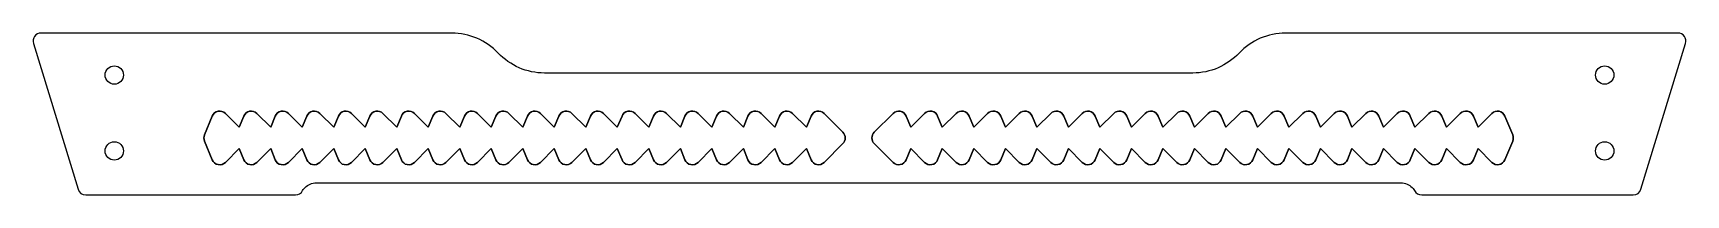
# Model space of a CAD drawing. Header units: millimetres. Extents: x -32 to 175, y -26 to -5.
import ezdxf

# ---------------------------------------------------------------- set-up
doc = ezdxf.new("R2010")
doc.units = ezdxf.units.MM
doc.layers.get('0').update_dxf_attribs({"linetype": 'CONTINUOUS'})

msp = doc.modelspace()

# ---------------------------------------------------------------- linework, layer by layer
for points in [[(-31.08, -5.37, 0.504235), (-32.03, -6.67), (-26.44, -24.92, 0.32958), (-25.48, -25.62), (0.8, -25.62, 0.281085), (1.69, -25.08, -0.077821), (1.87, -24.83), (1.99, -24.71, -0.198912), (3.4, -24.12), (139.27, -24.12, -0.198912), (140.68, -24.71), (140.8, -24.83, -0.07782), (140.99, -25.08, 0.281084), (141.88, -25.62), (168.38, -25.62, 0.329583), (169.34, -24.92), (174.93, -6.67, 0.504231), (173.98, -5.37), (124.82, -5.37, 0.206032), (119.01, -7.87, -0.206032), (113.2, -10.37), (31.99, -10.37, -0.206032), (26.18, -7.87, 0.206032), (20.37, -5.37)], [(-32.03, -6.67), (-26.44, -24.92, 0.32958), (-25.48, -25.62), (0.8, -25.62, 0.281085), (1.69, -25.08, -0.077821), (1.87, -24.83), (1.99, -24.71, -0.198912), (3.4, -24.12), (139.27, -24.12, -0.198912), (140.68, -24.71), (140.8, -24.83, -0.07782), (140.99, -25.08, 0.281084), (141.88, -25.62), (168.38, -25.62, 0.329583), (169.34, -24.92), (174.93, -6.67, 0.504231), (173.98, -5.37), (124.82, -5.37, 0.206032), (119.01, -7.87, -0.206032), (113.2, -10.37), (31.99, -10.37, -0.206032), (26.18, -7.87, 0.206032), (20.37, -5.37), (-31.08, -5.37, 0.504235)], [(-10.6, -18.12), (-9.62, -15.76, -0.534511), (-7.99, -15.43), (-6.26, -17.16), (-5.67, -15.76, -0.534511), (-4.04, -15.43), (-2.31, -17.16), (-1.73, -15.76, -0.534511), (-0.09, -15.43), (1.64, -17.16), (2.22, -15.76, -0.534511), (3.85, -15.43), (5.59, -17.16), (6.17, -15.76, -0.534511), (7.8, -15.43), (9.53, -17.16), (10.12, -15.76, -0.534511), (11.75, -15.43), (13.48, -17.16), (14.06, -15.76, -0.534511), (15.69, -15.43), (17.43, -17.16), (18.01, -15.76, -0.534511), (19.64, -15.43), (21.38, -17.16), (21.96, -15.76, -0.534511), (23.59, -15.43), (25.32, -17.16), (25.91, -15.76, -0.534511), (27.54, -15.43), (29.27, -17.16), (29.85, -15.76, -0.534511), (31.48, -15.43), (33.22, -17.16), (33.8, -15.76, -0.534511), (35.43, -15.43), (37.16, -17.16), (37.75, -15.76, -0.534511), (39.38, -15.43), (41.11, -17.16), (41.7, -15.76, -0.534511), (43.33, -15.43), (45.06, -17.16), (45.64, -15.76, -0.534511), (47.27, -15.43), (49.01, -17.16), (49.59, -15.76, -0.534511), (51.22, -15.43), (52.95, -17.16), (53.54, -15.76, -0.534511), (55.17, -15.43), (56.9, -17.16), (57.48, -15.76, -0.534511), (59.12, -15.43), (60.85, -17.16), (61.43, -15.76, -0.534511), (63.06, -15.43), (64.8, -17.16), (65.38, -15.76, -0.534511), (67.01, -15.43), (69.37, -17.79, -0.414214), (69.37, -19.21), (67.01, -21.56, -0.534511), (65.38, -21.24), (64.8, -19.83), (63.06, -21.56, -0.534511), (61.43, -21.24), (60.85, -19.83), (59.12, -21.56, -0.534511), (57.48, -21.24), (56.9, -19.83), (55.17, -21.56, -0.534511), (53.54, -21.24), (52.95, -19.83), (51.22, -21.56, -0.534511), (49.59, -21.24), (49.01, -19.83), (47.27, -21.56, -0.534511), (45.64, -21.24), (45.06, -19.83), (43.33, -21.56, -0.534511), (41.7, -21.24), (41.11, -19.83), (39.38, -21.56, -0.534511), (37.75, -21.24), (37.16, -19.83), (35.43, -21.56, -0.534511), (33.8, -21.24), (33.22, -19.83), (31.48, -21.56, -0.534511), (29.85, -21.24), (29.27, -19.83), (27.54, -21.56, -0.534511), (25.91, -21.24), (25.32, -19.83), (23.59, -21.56, -0.534511), (21.96, -21.24), (21.38, -19.83), (19.64, -21.56, -0.534511), (18.01, -21.24), (17.43, -19.83), (15.69, -21.56, -0.534511), (14.06, -21.24), (13.48, -19.83), (11.75, -21.56, -0.534511), (10.12, -21.24), (9.53, -19.83), (7.8, -21.56, -0.534511), (6.17, -21.24), (5.59, -19.83), (3.85, -21.56, -0.534511), (2.22, -21.24), (1.64, -19.83), (-0.09, -21.56, -0.534511), (-1.73, -21.24), (-2.31, -19.83), (-4.04, -21.56, -0.534511), (-5.67, -21.24), (-6.26, -19.83), (-7.99, -21.56, -0.534511), (-9.62, -21.24), (-10.6, -18.88, -0.198912)], [(-0.09, -15.43, 0.534511), (-1.73, -15.76), (-2.31, -17.16), (-4.04, -15.43, 0.534511), (-5.67, -15.76), (-6.26, -17.16), (-7.99, -15.43, 0.534511), (-9.62, -15.76), (-10.6, -18.12, 0.198912), (-10.6, -18.88), (-9.62, -21.24, 0.534511), (-7.99, -21.56), (-6.26, -19.83), (-5.67, -21.24, 0.534511), (-4.04, -21.56), (-2.31, -19.83), (-1.73, -21.24, 0.534511), (-0.09, -21.56), (1.64, -19.83), (2.22, -21.24, 0.534511), (3.85, -21.56), (5.59, -19.83), (6.17, -21.24, 0.534511), (7.8, -21.56), (9.53, -19.83), (10.12, -21.24, 0.534511), (11.75, -21.56), (13.48, -19.83), (14.06, -21.24, 0.534511), (15.69, -21.56), (17.43, -19.83), (18.01, -21.24, 0.534511), (19.64, -21.56), (21.38, -19.83), (21.96, -21.24, 0.534511), (23.59, -21.56), (25.32, -19.83), (25.91, -21.24, 0.534511), (27.54, -21.56), (29.27, -19.83), (29.85, -21.24, 0.534511), (31.48, -21.56), (33.22, -19.83), (33.8, -21.24, 0.534511), (35.43, -21.56), (37.16, -19.83), (37.75, -21.24, 0.534511), (39.38, -21.56), (41.11, -19.83), (41.7, -21.24, 0.534511), (43.33, -21.56), (45.06, -19.83), (45.64, -21.24, 0.534511), (47.27, -21.56), (49.01, -19.83), (49.59, -21.24, 0.534511), (51.22, -21.56), (52.95, -19.83), (53.54, -21.24, 0.534511), (55.17, -21.56), (56.9, -19.83), (57.48, -21.24, 0.534511), (59.12, -21.56), (60.85, -19.83), (61.43, -21.24, 0.534511), (63.06, -21.56), (64.8, -19.83), (65.38, -21.24, 0.534511), (67.01, -21.56), (69.37, -19.21, 0.414214), (69.37, -17.79), (67.01, -15.43, 0.534511), (65.38, -15.76), (64.8, -17.16), (63.06, -15.43, 0.534511), (61.43, -15.76), (60.85, -17.16), (59.12, -15.43, 0.534511), (57.48, -15.76), (56.9, -17.16), (55.17, -15.43, 0.534511), (53.54, -15.76), (52.95, -17.16), (51.22, -15.43, 0.534511), (49.59, -15.76), (49.01, -17.16), (47.27, -15.43, 0.534511), (45.64, -15.76), (45.06, -17.16), (43.33, -15.43, 0.534511), (41.7, -15.76), (41.11, -17.16), (39.38, -15.43, 0.534511), (37.75, -15.76), (37.16, -17.16), (35.43, -15.43, 0.534511), (33.8, -15.76), (33.22, -17.16), (31.48, -15.43, 0.534511), (29.85, -15.76), (29.27, -17.16), (27.54, -15.43, 0.534511), (25.91, -15.76), (25.32, -17.16), (23.59, -15.43, 0.534511), (21.96, -15.76), (21.38, -17.16), (19.64, -15.43, 0.534511), (18.01, -15.76), (17.43, -17.16), (15.69, -15.43, 0.534511), (14.06, -15.76), (13.48, -17.16), (11.75, -15.43, 0.534511), (10.12, -15.76), (9.53, -17.16), (7.8, -15.43, 0.534511), (6.17, -15.76), (5.59, -17.16), (3.85, -15.43, 0.534511), (2.22, -15.76), (1.64, -17.16)], [(152.29, -15.76), (153.27, -18.12, -0.198912), (153.27, -18.88), (152.29, -21.24, -0.534511), (150.66, -21.56), (148.93, -19.83), (148.35, -21.24, -0.534511), (146.71, -21.56), (144.98, -19.83), (144.4, -21.24, -0.534511), (142.77, -21.56), (141.03, -19.83), (140.45, -21.24, -0.534511), (138.82, -21.56), (137.09, -19.83), (136.5, -21.24, -0.534511), (134.87, -21.56), (133.14, -19.83), (132.56, -21.24, -0.534511), (130.93, -21.56), (129.19, -19.83), (128.61, -21.24, -0.534511), (126.98, -21.56), (125.25, -19.83), (124.66, -21.24, -0.534511), (123.03, -21.56), (121.3, -19.83), (120.71, -21.24, -0.534511), (119.08, -21.56), (117.35, -19.83), (116.77, -21.24, -0.534511), (115.14, -21.56), (113.4, -19.83), (112.82, -21.24, -0.534511), (111.19, -21.56), (109.46, -19.83), (108.87, -21.24, -0.534511), (107.24, -21.56), (105.51, -19.83), (104.92, -21.24, -0.534511), (103.29, -21.56), (101.56, -19.83), (100.98, -21.24, -0.534511), (99.35, -21.56), (97.61, -19.83), (97.03, -21.24, -0.534511), (95.4, -21.56), (93.67, -19.83), (93.08, -21.24, -0.534511), (91.45, -21.56), (89.72, -19.83), (89.14, -21.24, -0.534511), (87.5, -21.56), (85.77, -19.83), (85.19, -21.24, -0.534511), (83.56, -21.56), (81.82, -19.83), (81.24, -21.24, -0.534511), (79.61, -21.56), (77.88, -19.83), (77.29, -21.24, -0.534511), (75.66, -21.56), (73.3, -19.21, -0.414214), (73.3, -17.79), (75.66, -15.43, -0.534511), (77.29, -15.76), (77.88, -17.16), (79.61, -15.43, -0.534511), (81.24, -15.76), (81.82, -17.16), (83.56, -15.43, -0.534511), (85.19, -15.76), (85.77, -17.16), (87.5, -15.43, -0.534511), (89.14, -15.76), (89.72, -17.16), (91.45, -15.43, -0.534511), (93.08, -15.76), (93.67, -17.16), (95.4, -15.43, -0.534511), (97.03, -15.76), (97.61, -17.16), (99.35, -15.43, -0.534511), (100.98, -15.76), (101.56, -17.16), (103.29, -15.43, -0.534511), (104.92, -15.76), (105.51, -17.16), (107.24, -15.43, -0.534511), (108.87, -15.76), (109.46, -17.16), (111.19, -15.43, -0.534511), (112.82, -15.76), (113.4, -17.16), (115.14, -15.43, -0.534511), (116.77, -15.76), (117.35, -17.16), (119.08, -15.43, -0.534511), (120.71, -15.76), (121.3, -17.16), (123.03, -15.43, -0.534511), (124.66, -15.76), (125.25, -17.16), (126.98, -15.43, -0.534511), (128.61, -15.76), (129.19, -17.16), (130.93, -15.43, -0.534511), (132.56, -15.76), (133.14, -17.16), (134.87, -15.43, -0.534511), (136.5, -15.76), (137.09, -17.16), (138.82, -15.43, -0.534511), (140.45, -15.76), (141.03, -17.16), (142.77, -15.43, -0.534511), (144.4, -15.76), (144.98, -17.16), (146.71, -15.43, -0.534511), (148.35, -15.76), (148.93, -17.16), (150.66, -15.43, -0.534511)], [(77.29, -15.76, 0.534511), (75.66, -15.43), (73.3, -17.79, 0.414214), (73.3, -19.21), (75.66, -21.56, 0.534511), (77.29, -21.24), (77.88, -19.83), (79.61, -21.56, 0.534511), (81.24, -21.24), (81.82, -19.83), (83.56, -21.56, 0.534511), (85.19, -21.24), (85.77, -19.83), (87.5, -21.56, 0.534511), (89.14, -21.24), (89.72, -19.83), (91.45, -21.56, 0.534511), (93.08, -21.24), (93.67, -19.83), (95.4, -21.56, 0.534511), (97.03, -21.24), (97.61, -19.83), (99.35, -21.56, 0.534511), (100.98, -21.24), (101.56, -19.83), (103.29, -21.56, 0.534511), (104.92, -21.24), (105.51, -19.83), (107.24, -21.56, 0.534511), (108.87, -21.24), (109.46, -19.83), (111.19, -21.56, 0.534511), (112.82, -21.24), (113.4, -19.83), (115.14, -21.56, 0.534511), (116.77, -21.24), (117.35, -19.83), (119.08, -21.56, 0.534511), (120.71, -21.24), (121.3, -19.83), (123.03, -21.56, 0.534511), (124.66, -21.24), (125.25, -19.83), (126.98, -21.56, 0.534511), (128.61, -21.24), (129.19, -19.83), (130.93, -21.56, 0.534511), (132.56, -21.24), (133.14, -19.83), (134.87, -21.56, 0.534511), (136.5, -21.24), (137.09, -19.83), (138.82, -21.56, 0.534511), (140.45, -21.24), (141.03, -19.83), (142.77, -21.56, 0.534511), (144.4, -21.24), (144.98, -19.83), (146.71, -21.56, 0.534511), (148.35, -21.24), (148.93, -19.83), (150.66, -21.56, 0.534511), (152.29, -21.24), (153.27, -18.88, 0.198912), (153.27, -18.12), (152.29, -15.76, 0.534511), (150.66, -15.43), (148.93, -17.16), (148.35, -15.76, 0.534511), (146.71, -15.43), (144.98, -17.16), (144.4, -15.76, 0.534511), (142.77, -15.43), (141.03, -17.16), (140.45, -15.76, 0.534511), (138.82, -15.43), (137.09, -17.16), (136.5, -15.76, 0.534511), (134.87, -15.43), (133.14, -17.16), (132.56, -15.76, 0.534511), (130.93, -15.43), (129.19, -17.16), (128.61, -15.76, 0.534511), (126.98, -15.43), (125.25, -17.16), (124.66, -15.76, 0.534511), (123.03, -15.43), (121.3, -17.16), (120.71, -15.76, 0.534511), (119.08, -15.43), (117.35, -17.16), (116.77, -15.76, 0.534511), (115.14, -15.43), (113.4, -17.16), (112.82, -15.76, 0.534511), (111.19, -15.43), (109.46, -17.16), (108.87, -15.76, 0.534511), (107.24, -15.43), (105.51, -17.16), (104.92, -15.76, 0.534511), (103.29, -15.43), (101.56, -17.16), (100.98, -15.76, 0.534511), (99.35, -15.43), (97.61, -17.16), (97.03, -15.76, 0.534511), (95.4, -15.43), (93.67, -17.16), (93.08, -15.76, 0.534511), (91.45, -15.43), (89.72, -17.16), (89.14, -15.76, 0.534511), (87.5, -15.43), (85.77, -17.16), (85.19, -15.76, 0.534511), (83.56, -15.43), (81.82, -17.16), (81.24, -15.76, 0.534511), (79.61, -15.43), (77.88, -17.16)]]:
    msp.add_lwpolyline(points, format="xyb", close=True)
for centre in [(-21.9, -10.62), (-21.9, -10.62), (164.8, -10.62), (164.8, -10.62), (-21.9, -20.12), (-21.9, -20.12), (164.8, -20.12), (164.8, -20.12)]:
    msp.add_circle(centre, 1.15)

doc.saveas('drawing.dxf')
